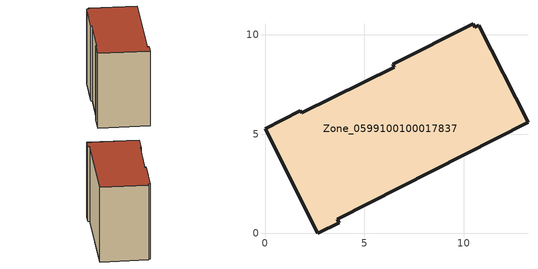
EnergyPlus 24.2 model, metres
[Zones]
Zone_0599100100017837
 floor ground (C_G): 10.77,10.47 13.24,5.6 3.64,0.72 3.74,0.53 2.67,0 0,5.27 1.78,6.17 1.84,6.07 6.5,8.37 6.43,8.52 10.47,10.57 10.57,10.38 z3.35
 wall outside (C_F): 2.67,0 3.74,0.53 3.64,0.72 13.24,5.6 10.77,10.47 10.57,10.38 10.47,10.57 6.43,8.52 6.5,8.37 1.84,6.07 1.78,6.17 0,5.27 2.67,0 z3.35:12.5
 roof outside (C_R): 13.24,5.6 10.77,10.47 10.57,10.38 10.47,10.57 6.43,8.52 6.5,8.37 1.84,6.07 1.78,6.17 0,5.27 2.67,0 3.74,0.53 3.64,0.72 z12.5
[BUILDING]
Pand.0599100100017837: North Axis=0; Terrain=City; Loads Convergence Tolerance Value=0.04; Temperature Convergence Tolerance Value=0.4; Solar Distribution=FullExterior; Maximum Number of Warmup Days=25; Minimum Number of Warmup Days=1
[Site:Location]
Rotterdam.The.Hague.AP_ZH_NLD Design_Conditions: Latitude=51.96; Longitude=4.45; Time Zone=1; Elevation=-4.5
[SITE:GROUNDTEMPERATURE:BUILDINGSURFACE]
18, 18, 18, 18, 18, 18, 18, 18, 18, 18, 18, 18
[MATERIAL] Thermal Absorptance=0.9; Solar Absorptance=0.7; Visible Absorptance=0.7
Name | Roughness | Thickness | Conductivity | Density | Specific Heat
G.TC.2015-2018 | MediumSmooth | 0.15 | 0.0428571 | 540 | 1210
F.TC.2015-2018 | Rough | 0.3 | 0.0666667 | 1920 | 840
R.TC.2015-2018 | MediumRough | 0.2 | 0.0333333 | 1500 | 1000
[CONSTRUCTION]
C_G: G.TC.2015-2018
C_F: F.TC.2015-2018
C_R: R.TC.2015-2018
[ZONE]
Zone_0599100100017837: Type=1; Multiplier=1; Ceiling Height=Autocalculate; Volume=Autocalculate; Floor Area=autocalculate; Part of Total Floor Area=Yes
[ZONEINFILTRATION:DESIGNFLOWRATE]
Infil_Zone_0599100100017837: Zone or ZoneList or Space or SpaceList=Zone_0599100100017837; Schedule=AlwaysOn; Design Flow Rate Calculation Method=Flow/Area; Flow Rate per Floor Area=0.0015; Constant Term Coefficient=1; Temperature Term Coefficient=0; Velocity Term Coefficient=0; Velocity Squared Term Coefficient=0
[HVACTEMPLATE:ZONE:IDEALLOADSAIRSYSTEM]
Zone_0599100100017837: Maximum Heating Supply Air Temperature=50; Minimum Cooling Supply Air Temperature=13; Maximum Heating Supply Air Humidity Ratio=0.0156; Minimum Cooling Supply Air Humidity Ratio=0.0077; Heating Limit=NoLimit; Cooling Limit=NoLimit; Dehumidification Control Type=ConstantSensibleHeatRatio; Cooling Sensible Heat Ratio=0.7; Dehumidification Setpoint=60; Humidification Control Type=None; Humidification Setpoint=30; Outdoor Air Method=None; Outdoor Air Flow Rate per Person=0.00944; Outdoor Air Flow Rate per Zone Floor Area=0; Outdoor Air Flow Rate per Zone=0; Demand Controlled Ventilation Type=None; Outdoor Air Economizer Type=NoEconomizer; Heat Recovery Type=None; Sensible Heat Recovery Effectiveness=0.7; Latent Heat Recovery Effectiveness=0.65
[ZONECONTROL:THERMOSTAT]
ThermostatControl_Zone_0599100100017837: Zone or ZoneList=Zone_0599100100017837; Control Type Schedule=DualSetpointControlType; Control 1=Thermostat_Zone_0599100100017837; Temperature Difference Between Cutout And Setpoint=0
[THERMOSTATSETPOINT:DUALSETPOINT]
Thermostat_Zone_0599100100017837: Heating Setpoint Temperature Schedule=HeatingSetpoint_Zone_0599100100017837; Cooling Setpoint Temperature Schedule=CoolingSetpoint_Zone_0599100100017837
[SCHEDULE:COMPACT]
HeatingSetpoint_Zone_0599100100017837: Through: 12/31, For: AllDays, Until: 24:00, 21
CoolingSetpoint_Zone_0599100100017837: Through: 12/31, For: AllDays, Until: 24:00, 24
DualSetpointControlType: Through: 12/31, For: AllDays, Until: 24:00, 4
AlwaysOn: Through: 12/31, For: AllDays, Until: 24:00, 1
